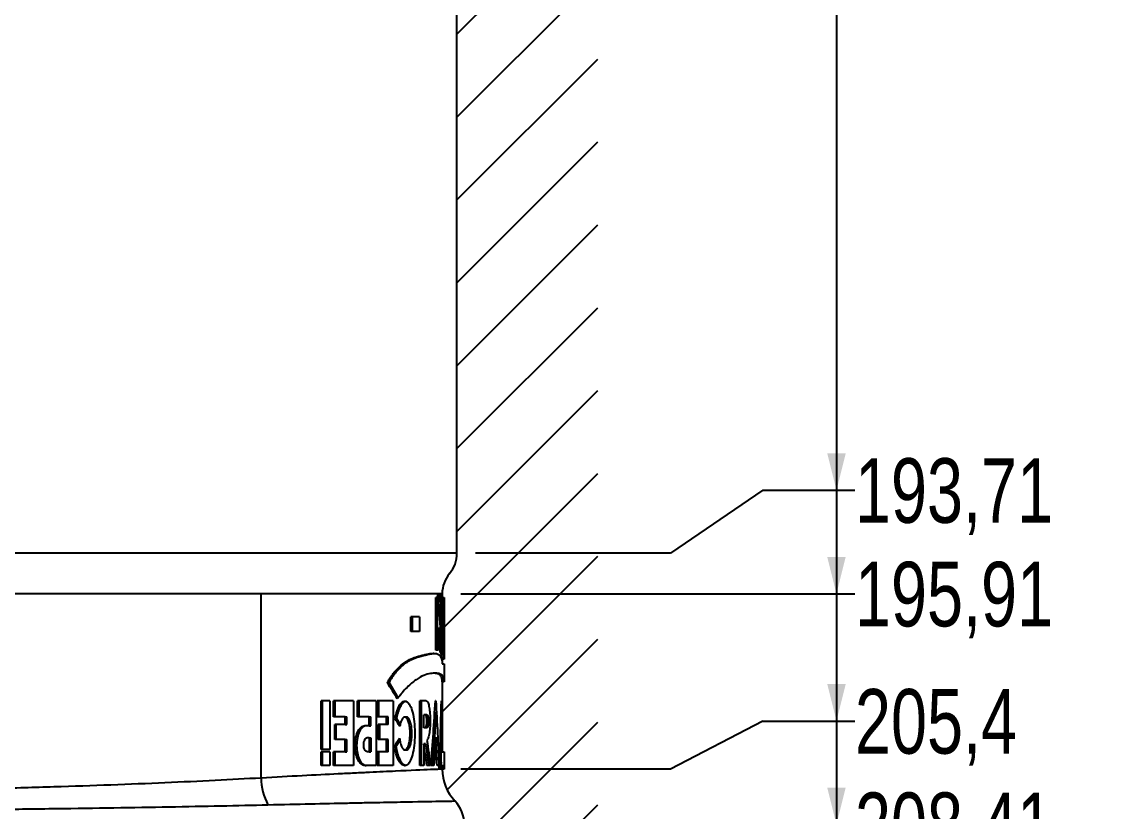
# Model space of a CAD drawing. Header units: millimetres. Extents: x 8 to 586, y 8 to 412.
# Drawn here: x 218.8 to 278.5, y 182.3 to 225.1 of the extents above; entities that cross this region are included whole.
import ezdxf

# ---------------------------------------------------------------- set-up
doc = ezdxf.new("R2010")
doc.units = ezdxf.units.MM
for name, color, linetype in [('DETAIL', 3, 'Continuous'), ('DIMENSIONS', 2, 'Continuous'), ('HATCH', 3, 'Continuous')]:
    doc.layers.add(name, color=color, linetype=linetype)
doc.layers.add('OUTLINE', color=7, linetype='Continuous', lineweight=25)
doc.styles.add('SLDTEXTSTYLE0', font='TXT', dxfattribs={"width": 0.75})
doc.dimstyles.new('SLDDIMSTYLE1', dxfattribs={"dimtxt": 3.5, "dimasz": 2, "dimexe": 0, "dimexo": 0.0625, "dimgap": 0.875, "dimtad": 0, "dimtih": 1, "dimtoh": 1, "dimrnd": 1e-09, "dimzin": 12, "dimdsep": 46, "dimtxsty": 'SLDTEXTSTYLE0', "dimsah": 1, "dimcen": 0.09, "dimadec": 0, "dimazin": 3, "dimtfac": 1, "dimtofl": 0, "dimtmove": 0, "dimatfit": 3, "dimfxl": 0, "dimfrac": 2, "dimtolj": 1, "dimtzin": 12, "dimarcsym": 0})

# ---------------------------------------------------------------- blocks, each defined once
blk = doc.blocks.new('_D_41')
at = {"layer": 'DIMENSIONS'}
for p, q in [((262.919, 389.978), (262.919, 199.684)), ((258.919, 199.684), (253.919, 196.272)), ((258.919, 199.684), (263.919, 199.684)), ((253.919, 196.272), (243.354, 196.272))]:
    blk.add_line(p, q, dxfattribs=at)
blk.add_solid([(262.919, 199.684), (263.419, 201.684), (262.419, 201.684)], dxfattribs=at)
at = {"layer": 'DIMENSIONS', "insert": (263.919, 201.418), "char_height": 3.5, "attachment_point": 1, "style": 'SLDTEXTSTYLE0'}
blk.add_mtext('193,71', dxfattribs=at)
blk = doc.blocks.new('_D_42')
at = {"layer": 'DIMENSIONS'}
for p, q in [((262.919, 199.684), (262.919, 194.072)), ((242.554, 194.072), (263.919, 194.072))]:
    blk.add_line(p, q, dxfattribs=at)
blk.add_solid([(262.919, 194.072), (263.419, 196.072), (262.419, 196.072)], dxfattribs=at)
at = {"layer": 'DIMENSIONS', "insert": (263.919, 195.806), "char_height": 3.5, "attachment_point": 1, "style": 'SLDTEXTSTYLE0'}
blk.add_mtext('195,91', dxfattribs=at)
blk = doc.blocks.new('_D_43')
at = {"layer": 'DIMENSIONS'}
for p, q in [((262.919, 194.072), (262.919, 187.178)), ((258.919, 187.178), (253.919, 184.572)), ((258.919, 187.178), (263.919, 187.178)), ((253.919, 184.572), (242.554, 184.572))]:
    blk.add_line(p, q, dxfattribs=at)
blk.add_solid([(262.919, 187.178), (263.419, 189.178), (262.419, 189.178)], dxfattribs=at)
at = {"layer": 'DIMENSIONS', "insert": (263.919, 188.912), "char_height": 3.5, "attachment_point": 1, "style": 'SLDTEXTSTYLE0'}
blk.add_mtext('205,4', dxfattribs=at)
blk = doc.blocks.new('_D_44')
at = {"layer": 'DIMENSIONS'}
for p, q in [((262.919, 187.178), (262.919, 181.572)), ((243.754, 181.572), (263.919, 181.572))]:
    blk.add_line(p, q, dxfattribs=at)
blk.add_solid([(262.919, 181.572), (263.419, 183.572), (262.419, 183.572)], dxfattribs=at)
at = {"layer": 'DIMENSIONS', "insert": (263.919, 183.306), "char_height": 3.5, "attachment_point": 1, "style": 'SLDTEXTSTYLE0'}
blk.add_mtext('208,41', dxfattribs=at)
blk = doc.blocks.new('_D_45')
at = {"layer": 'DIMENSIONS'}
for p, q in [((262.919, 181.572), (262.919, 163.572)), ((242.097, 163.572), (263.919, 163.572))]:
    blk.add_line(p, q, dxfattribs=at)
blk.add_solid([(262.919, 163.572), (263.419, 165.572), (262.419, 165.572)], dxfattribs=at)
at = {"layer": 'DIMENSIONS', "insert": (263.919, 165.306), "char_height": 3.5, "attachment_point": 1, "style": 'SLDTEXTSTYLE0'}
blk.add_mtext('226,41', dxfattribs=at)

msp = doc.modelspace()

# ---------------------------------------------------------------- hatches: boundary and pattern name
at = {"layer": 'HATCH'}
h = msp.add_hatch(dxfattribs=at)
h.set_pattern_fill('ANSI31', color=256, style=0)
edge = h.paths.add_edge_path(flags=0)
edge.add_line((242.35365, 289.38953), (242.35365, 196.27238))
edge.add_arc((240.64115, 196.27238), 1.7125, 320.033787, 360, ccw=False)
edge.add_arc((243.26615, 194.07238), 1.7125, 140.033787, 180)
edge.add_line((241.55365, 194.07238), (241.55365, 193.87238))
edge.add_line((241.55365, 193.87238), (241.65365, 193.87238))
edge.add_line((241.65365, 193.87238), (241.65365, 190.53112))
edge.add_line((241.65365, 190.53112), (241.55365, 190.53112))
edge.add_line((241.55365, 190.53112), (241.55365, 190.27105))
edge.add_line((241.55365, 190.27105), (241.65365, 190.27105))
edge.add_line((241.65365, 190.27105), (241.65365, 189.30434))
edge.add_line((241.65365, 189.30434), (241.55366, 189.30435))
edge.add_line((241.55366, 189.30435), (241.55365, 185.51506))
edge.add_line((241.55365, 185.51506), (241.65365, 185.51506))
edge.add_line((241.65365, 185.51506), (241.65365, 184.57849))
edge.add_line((241.65365, 184.57849), (241.55365, 184.57849))
edge.add_line((241.55365, 184.57849), (241.55365, 184.57238))
edge.add_arc((244.05365, 184.57238), 2.5, 180, 223.602819)
edge.add_arc((240.90365, 181.57238), 1.85, 0, 43.602819, ccw=False)
edge.add_line((242.75365, 181.57238), (242.75365, 176.07238))
edge.add_arc((194.75365, 176.07238), 48, 350.2674359, 360, ccw=False)
edge.add_line((242.06281, 167.958), (242.24622, 167.50194))
edge.add_arc((241.41122, 167.16613), 0.9, -43.5219777, 21.9081319, ccw=False)
edge.add_line((242.06382, 166.54636), (241.72531, 166.18992))
edge.add_arc((194.75365, 176.07238), 48, 344.9052129, 348.1187183, ccw=False)
edge.add_line((241.09748, 163.57238), (249.98532, 163.57238))
edge.add_line((249.98532, 163.57238), (249.98532, 389.97839))
edge.add_line((249.98532, 389.97839), (220.72865, 389.97839))
edge.add_arc((220.72865, 389.17839), 0.8, 90, 180)
edge.add_line((219.92865, 389.17839), (219.92865, 387.68388))
edge.add_line((219.92865, 387.68388), (222.07865, 362.18388))
edge.add_arc((251.97258, 364.70435), 30, 184.8194221, 199.0124906)
edge.add_arc((180.81037, 340.18388), 45.26828, 0, 19.0124906, ccw=False)
edge.add_arc((201.07865, 340.18388), 25, 349.6111422, 360, ccw=False)
edge.add_arc((261.07865, 329.18388), 36, 169.6111422, 180)
edge.add_spline(control_points=[(225.07865, 329.18388), (225.07865, 328.40552), (225.30699, 326.90872), (226.06304, 325.22288), (226.81847, 324.1726), (227.65431, 323.25662), (228.27506, 322.76178), (229.4553, 322.0022), (230.34803, 321.37204), (231.16341, 320.733), (231.38184, 320.55694)], knot_values=[0, 0, 0, 0, 0.037975, 0.07595, 0.10073333, 0.113925, 0.1519, 0.1519, 0.2084625, 0.2298468, 0.2298468, 0.2298468, 0.2298468], weights=[1, 1, 1, 1, 1, 1, 1, 1, 1, 1, 1], degree=3, periodic=0)
edge.add_line((231.38184, 320.55694), (231.56646, 320.6649))
edge.add_spline(control_points=[(231.56646, 320.6649), (231.9209, 320.37777), (232.26898, 320.08262), (232.61035, 319.78007)], knot_values=[0.00017341, 0.00017341, 0.00017341, 0.00017341, 0.00154169, 0.00154169, 0.00154169, 0.00154169], weights=[1, 1, 1, 1], degree=3, periodic=0)
edge.add_line((232.61035, 319.78007), (232.42862, 319.6738))
edge.add_spline(control_points=[(232.42862, 319.6738), (232.78681, 319.3577), (233.13139, 319.03896), (233.46378, 318.71724)], knot_values=[0.26534504, 0.26534504, 0.26534504, 0.26534504, 0.30317597, 0.30317597, 0.30317597, 0.30317597], weights=[1, 1, 1, 1], degree=3, periodic=0)
edge.add_line((233.46378, 318.71724), (233.643, 318.82204))
edge.add_spline(control_points=[(233.643, 318.82204), (236.14289, 316.39353), (238.25159, 313.49174), (239.79161, 310.36517)], knot_values=[0.00007158, 0.00007158, 0.00007158, 0.00007158, 0.01052736, 0.01052736, 0.01052736, 0.01052736], weights=[1, 1, 1, 1], degree=3, periodic=0)
edge.add_line((239.79161, 310.36517), (239.61852, 310.26396))
edge.add_spline(control_points=[(239.61852, 310.26396), (239.91277, 309.66587), (240.19017, 309.05256), (240.44832, 308.42661)], knot_values=[0.60521987, 0.60521987, 0.60521987, 0.60521987, 0.66272875, 0.66272875, 0.66272875, 0.66272875], weights=[1, 1, 1, 1], degree=3, periodic=0)
edge.add_line((240.44832, 308.42661), (240.62262, 308.52853))
edge.add_spline(control_points=[(240.62262, 308.52853), (240.8835, 307.89757), (241.1234, 307.25752), (241.34165, 306.61057)], knot_values=[0.01181358, 0.01181358, 0.01181358, 0.01181358, 0.01387009, 0.01387009, 0.01387009, 0.01387009], weights=[1, 1, 1, 1], degree=3, periodic=0)
edge.add_line((241.34165, 306.61057), (241.16533, 306.50747))
edge.add_spline(control_points=[(241.16533, 306.50747), (241.19368, 306.42304), (241.24413, 306.27062), (241.2934, 306.11773), (241.31509, 306.04959)], knot_values=[0.72043827, 0.72043827, 0.72043827, 0.72043827, 0.72793333, 0.73394423, 0.73394423, 0.73394423, 0.73394423], weights=[1, 1, 1, 1, 1], degree=3, periodic=0)
edge.add_line((241.31509, 306.04959), (241.49201, 306.15304))
edge.add_spline(control_points=[(241.49201, 306.15304), (241.60187, 305.8097), (241.70571, 305.46437), (241.80343, 305.11738)], knot_values=[0.00008492, 0.00008492, 0.00008492, 0.00008492, 0.00116529, 0.00116529, 0.00116529, 0.00116529], weights=[1, 1, 1, 1], degree=3, periodic=0)
edge.add_line((241.80343, 305.11738), (241.62499, 305.01304))
edge.add_spline(control_points=[(241.62499, 305.01304), (241.67627, 304.82977), (241.74473, 304.57601), (241.80987, 304.32149), (241.82759, 304.25121)], knot_values=[0.76424046, 0.76424046, 0.76424046, 0.76424046, 0.78022222, 0.78631122, 0.78631122, 0.78631122, 0.78631122], weights=[1, 1, 1, 1, 1], degree=3, periodic=0)
edge.add_line((241.82759, 304.25121), (242.00729, 304.3563))
edge.add_spline(control_points=[(242.00729, 304.3563), (242.07422, 304.09298), (242.13763, 303.82874), (242.19753, 303.56374)], knot_values=[0.00195312, 0.00195312, 0.00195312, 0.00195312, 0.00276813, 0.00276813, 0.00276813, 0.00276813], weights=[1, 1, 1, 1], degree=3, periodic=0)
edge.add_line((242.19753, 303.56374), (242.01636, 303.4578))
edge.add_spline(control_points=[(242.01636, 303.4578), (242.12615, 302.96733), (242.22361, 302.47514), (242.38324, 301.55057), (242.51338, 300.68571), (242.61628, 299.72334), (242.68606, 298.85776), (242.73728, 297.99192), (242.75365, 297.22282), (242.75365, 296.78953)], knot_values=[0.80916932, 0.80916932, 0.80916932, 0.80916932, 0.85146667, 0.85146667, 0.8886, 0.92573333, 0.93406667, 0.96286667, 1, 1, 1, 1], weights=[1, 1, 1, 1, 1, 1, 1, 1, 1, 1], degree=3, periodic=0)
edge.add_line((242.75365, 296.78953), (242.75365, 291.88973))
edge.add_arc((237.75365, 291.88973), 5, 342.5409116, 360, ccw=False)
edge.add_line((242.52331, 290.3896), (242.49186, 290.2896))
edge.add_arc((245.35365, 289.38953), 3, 162.5409116, 180)

# ---------------------------------------------------------------- linework, layer by layer
at = {"layer": 'DETAIL'}
for p, q in [((231.73738, 194.07237), (207.07865, 194.07237)), ((231.73738, 184.09083), (231.73738, 194.07237)), ((241.55365, 194.07237), (231.73738, 194.07237))]:
    msp.add_line(p, q, dxfattribs=at)
msp.add_arc((234.96741, 184.14951), 3.23057, 181.0407097, 207.7872252, dxfattribs=at)
for points, knots in [([(242.35365, 196.27238), (242.35365, 196.27238), (242.12627, 196.27238), (241.22544, 196.27238), (240.55202, 196.27238), (238.78498, 196.27238), (237.69141, 196.27238), (235.12607, 196.27238), (233.65437, 196.27238), (230.38931, 196.27238), (228.59604, 196.27238), (224.75674, 196.27238), (222.71081, 196.27238), (218.44481, 196.27238), (216.22484, 196.27238), (211.69608, 196.27238), (209.38739, 196.27238), (207.07865, 196.27238)], [0, 0, 0, 0, 0.125, 0.125, 0.25, 0.25, 0.375, 0.375, 0.5, 0.5, 0.625, 0.625, 0.75, 0.75, 0.875, 0.875, 1, 1, 1, 1]), ([(241.55365, 184.57238), (241.55365, 184.57238), (241.50072, 184.57013), (241.28685, 184.56096), (241.12456, 184.55399), (240.4829, 184.52615), (239.85053, 184.49848), (238.60033, 184.44141), (238.13298, 184.41976), (237.35361, 184.38278), (237.08135, 184.36973), (236.5158, 184.34227), (236.22199, 184.32784), (234.69841, 184.25197), (233.30645, 184.17969), (231.73738, 184.09084)], [0, 0, 0, 0, 0.125, 0.125, 0.25, 0.25, 0.5, 0.5, 0.625, 0.625, 0.6875, 0.6875, 0.75, 0.75, 1, 1, 1, 1]), ([(231.73738, 184.09084), (230.15282, 184.00077), (228.41599, 183.91316), (225.5825, 183.78921), (224.60373, 183.74937), (222.59883, 183.67434), (221.57025, 183.63904), (219.46067, 183.57392), (218.3774, 183.54408), (216.18133, 183.49173), (215.06361, 183.4691), (212.80788, 183.43236), (211.6703, 183.41824), (209.37563, 183.39925), (208.22662, 183.39447), (207.07865, 183.39447)], [0, 0, 0, 0, 0.25, 0.25, 0.375, 0.375, 0.5, 0.5, 0.625, 0.625, 0.75, 0.75, 0.875, 0.875, 1, 1, 1, 1]), ([(232.10938, 182.64345), (233.72721, 182.68142), (235.16294, 182.7122), (236.73556, 182.74448), (237.03888, 182.75062), (237.62288, 182.76229), (237.90412, 182.76784), (238.70901, 182.78355), (239.19165, 182.79274), (240.48291, 182.81694), (241.13633, 182.82866), (241.7997, 182.84046), (241.96754, 182.84341), (242.18861, 182.84729), (242.24331, 182.84824), (242.24331, 182.84824)], [0, 0, 0, 0, 0.25, 0.25, 0.3125, 0.3125, 0.375, 0.375, 0.5, 0.5, 0.75, 0.75, 0.875, 0.875, 1, 1, 1, 1]), ([(207.07865, 182.34729), (209.39391, 182.34729), (211.6943, 182.35545), (214.55082, 182.37498), (215.12273, 182.37936), (216.2544, 182.38893), (216.81453, 182.39411), (218.4781, 182.41076), (220.65143, 182.43588), (222.73651, 182.46579), (224.77679, 182.49766), (225.778, 182.51466), (227.71127, 182.54987), (228.6459, 182.56812), (230.43645, 182.60533), (231.29258, 182.62428), (232.10938, 182.64345)], [0, 0, 0, 0, 0.25, 0.25, 0.3125, 0.3125, 0.375, 0.375, 0.5, 0.625, 0.625, 0.75, 0.75, 0.875, 0.875, 1, 1, 1, 1])]:
    msp.add_open_spline(points, degree=3, knots=knots, dxfattribs=at)
at = {"layer": 'OUTLINE'}
for p, q in [((242.35365, 196.27238), (242.35365, 289.38953)), ((241.55365, 194.07237), (241.55365, 193.87238)), ((241.28923, 193.87238), (241.20547, 193.87238)), ((241.20547, 191.0138), (241.20547, 193.87238)), ((241.3045, 191.0138), (241.3045, 193.72263)), ((241.44533, 194.03685), (241.32318, 194.03685)), ((241.32318, 193.65936), (241.32318, 194.03685)), ((241.44533, 193.65936), (241.32318, 193.65936)), ((241.42254, 193.65936), (241.42254, 194.03685)), ((241.44533, 194.03685), (241.44533, 193.65936)), ((241.50461, 193.87238), (241.45607, 193.87238)), ((241.45607, 192.0375), (241.45607, 193.87238)), ((241.50461, 193.87238), (241.50461, 190.80429)), ((241.55365, 193.87238), (241.51547, 193.87238)), ((241.51547, 193.02276), (241.51547, 193.87238)), ((241.55365, 193.87238), (241.65365, 193.87238)), ((241.61536, 193.02276), (241.61536, 193.87238)), ((241.65365, 193.87238), (241.65365, 190.53113)), ((241.55018, 193.02276), (241.51547, 193.02276)), ((241.55018, 192.51714), (241.55018, 193.02276)), ((241.55018, 193.02276), (241.65017, 193.02276)), ((241.65017, 192.51714), (241.65017, 193.02276)), ((240.32279, 192.82811), (239.84768, 192.82811)), ((239.84768, 192.03856), (239.84768, 192.82811)), ((239.94292, 192.03856), (239.94292, 192.82811)), ((240.32279, 192.82811), (240.32279, 192.03856)), ((241.55018, 192.51714), (241.52349, 192.51714)), ((241.52349, 191.78624), (241.52349, 192.51714)), ((241.55018, 192.51714), (241.65017, 192.51714)), ((241.6234, 191.78624), (241.6234, 192.51714)), ((240.32279, 192.03856), (239.84768, 192.03856)), ((241.33072, 192.2122), (241.33072, 191.0138)), ((241.33072, 192.2122), (241.4301, 192.2122)), ((241.50461, 191.36942), (241.4301, 192.2122)), ((241.45607, 192.0375), (241.50461, 192.0375)), ((241.55018, 191.78624), (241.52349, 191.78624)), ((241.55018, 191.23974), (241.55018, 191.78624)), ((241.55018, 191.78624), (241.65017, 191.78624)), ((241.65017, 191.23974), (241.65017, 191.78624)), ((241.51547, 190.78828), (241.51547, 191.36248)), ((241.55018, 191.23974), (241.65017, 191.23974)), ((241.61536, 190.78828), (241.61536, 191.23974)), ((241.33072, 191.0138), (241.20547, 191.0138)), ((241.44533, 190.91224), (241.50461, 190.91224)), ((241.51547, 190.78828), (241.61536, 190.78828)), ((241.55365, 190.53113), (241.55365, 190.27104)), ((241.65365, 190.53113), (241.55365, 190.53113)), ((241.55365, 190.27104), (241.65365, 190.27104)), ((241.65365, 190.27104), (241.65365, 189.30434)), ((241.21082, 189.76671), (241.11205, 189.76671)), ((241.55365, 189.30436), (241.55365, 185.51505)), ((241.65366, 189.30436), (241.55366, 189.30436)), ((238.57878, 189.26235), (238.67049, 189.26235)), ((239.16863, 188.44401), (238.67049, 189.26235)), ((235.46856, 188.27238), (234.98879, 188.27238)), ((234.98879, 185.63045), (234.98879, 188.27238)), ((235.0705, 185.63045), (235.0705, 188.27238)), ((235.46856, 188.27238), (235.46856, 185.63045)), ((236.75549, 188.27238), (235.66968, 188.27238)), ((235.66968, 187.40288), (235.66968, 188.27238)), ((235.75328, 187.40288), (235.75328, 188.27238)), ((236.75549, 188.27238), (236.75549, 184.77238)), ((237.97253, 188.27238), (236.96046, 188.27238)), ((236.96046, 187.40288), (236.96046, 188.27238)), ((237.04766, 187.40288), (237.04766, 188.27238)), ((237.97253, 188.27238), (237.97253, 184.77238)), ((238.898, 188.27238), (238.02953, 188.27238)), ((238.02953, 187.40288), (238.02953, 188.27238)), ((238.11971, 187.40288), (238.11971, 188.27238)), ((238.898, 188.27238), (238.898, 184.77238)), ((240.68438, 188.27238), (240.34112, 188.27238)), ((240.34112, 184.77238), (240.34112, 188.27238)), ((240.43774, 184.77238), (240.43774, 188.27238)), ((241.20773, 188.27238), (241.18149, 188.27238)), ((241.52802, 188.27238), (241.51113, 188.27238)), ((240.55185, 186.81743), (240.55185, 187.51538)), ((240.62844, 187.51538), (240.55185, 187.51538)), ((240.72586, 187.51538), (240.62844, 187.51538)), ((241.0513, 184.77238), (241.24075, 187.66587)), ((236.30096, 187.40288), (235.66968, 187.40288)), ((236.30096, 186.98654), (235.72658, 186.98654)), ((235.72658, 186.18337), (235.72658, 186.98654)), ((235.81034, 186.18337), (235.81034, 186.98654)), ((236.30096, 186.98654), (236.30096, 187.40288)), ((236.30096, 187.40288), (236.38632, 187.40288)), ((236.30096, 186.98654), (236.38632, 186.98654)), ((236.38632, 186.98654), (236.38632, 187.40288)), ((237.59751, 187.40288), (236.96046, 187.40288)), ((237.59751, 186.92585), (237.35067, 186.92585)), ((237.59751, 186.92585), (237.59751, 187.40288)), ((237.59751, 187.40288), (237.68648, 187.40288)), ((237.59751, 186.92585), (237.68648, 186.92585)), ((237.68648, 186.92585), (237.68648, 187.40288)), ((238.53348, 187.40288), (238.02953, 187.40288)), ((238.53348, 186.98654), (238.08891, 186.98654)), ((238.08891, 186.18337), (238.08891, 186.98654)), ((238.17926, 186.18337), (238.17926, 186.98654)), ((238.53348, 186.98654), (238.53348, 187.40288)), ((238.62506, 187.40288), (238.53348, 187.40288)), ((238.62506, 186.98654), (238.53348, 186.98654)), ((238.62506, 186.98654), (238.62506, 187.40288)), ((238.9875, 187.32689), (239.08035, 187.32689)), ((239.27967, 186.99797), (239.08035, 187.32689)), ((239.62501, 187.3934), (239.53065, 187.3934)), ((240.64643, 186.81743), (240.55185, 186.81743)), ((240.7439, 186.81743), (240.64643, 186.81743)), ((241.52294, 186.77605), (241.54183, 186.77605)), ((236.30096, 186.18337), (235.72658, 186.18337)), ((236.30096, 185.51505), (236.30096, 186.18337)), ((236.30096, 186.18337), (236.38632, 186.18337)), ((236.38632, 185.51505), (236.38632, 186.18337)), ((237.59751, 186.27664), (237.47778, 186.27664)), ((237.59751, 186.27664), (237.59751, 185.51505)), ((237.59751, 186.27664), (237.68648, 186.27664)), ((237.68648, 186.27664), (237.68648, 185.51505)), ((238.53348, 186.18337), (238.08891, 186.18337)), ((238.53348, 185.51505), (238.53348, 186.18337)), ((238.62506, 186.18337), (238.53348, 186.18337)), ((238.62506, 185.51505), (238.62506, 186.18337)), ((238.96326, 185.8229), (239.05604, 185.8229)), ((239.05604, 185.8229), (239.25724, 186.129)), ((240.55185, 185.93774), (240.55185, 184.77238)), ((240.64906, 185.93774), (240.55185, 185.93774)), ((241.19668, 186.26348), (241.29568, 186.26348)), ((235.46856, 185.63045), (234.98879, 185.63045)), ((235.46856, 185.51505), (234.98879, 185.51505)), ((234.98879, 184.77238), (234.98879, 185.51505)), ((235.0705, 184.77238), (235.0705, 185.51505)), ((235.46856, 185.51505), (235.46856, 184.77238)), ((236.30096, 185.51505), (235.66968, 185.51505)), ((235.66968, 184.77238), (235.66968, 185.51505)), ((235.75328, 184.77238), (235.75328, 185.51505)), ((236.30096, 185.51505), (236.38632, 185.51505)), ((237.59751, 185.51505), (237.47778, 185.51505)), ((237.59751, 185.51505), (237.68648, 185.51505)), ((238.53348, 185.51505), (238.02953, 185.51505)), ((238.02953, 184.77238), (238.02953, 185.51505)), ((238.11971, 184.77238), (238.11971, 185.51505)), ((238.62506, 185.51505), (238.53348, 185.51505)), ((239.53031, 185.61967), (239.62468, 185.61967)), ((241.42888, 185.51505), (241.3992, 185.51505)), ((241.3992, 184.95693), (241.3992, 185.51505)), ((241.42888, 185.51505), (241.48003, 185.51505)), ((241.54197, 185.51505), (241.49485, 185.51505)), ((241.49877, 184.95693), (241.49877, 185.51505)), ((241.55347, 185.51505), (241.55365, 185.51505)), ((241.55365, 185.51505), (241.65365, 185.51505)), ((241.65365, 185.51505), (241.65365, 184.5785)), ((235.46856, 184.77238), (234.98879, 184.77238)), ((236.75549, 184.77238), (235.66968, 184.77238)), ((237.97253, 184.77238), (237.35067, 184.77238)), ((238.898, 184.77238), (238.02953, 184.77238)), ((240.55185, 184.77238), (240.34112, 184.77238)), ((240.91877, 184.77238), (240.72411, 184.77238)), ((241.10717, 184.77238), (240.95298, 184.77238)), ((241.38301, 184.77238), (241.2802, 184.77238)), ((241.46813, 184.5785), (241.39112, 184.5785)), ((241.40697, 184.95693), (241.3992, 184.95693)), ((241.40697, 184.95693), (241.50657, 184.95693)), ((241.54895, 184.77238), (241.47407, 184.77238)), ((241.49881, 184.77238), (241.50657, 184.95693)), ((241.54895, 184.77238), (241.64894, 184.77238)), ((241.55365, 184.5785), (241.55026, 184.5785)), ((241.55365, 184.5785), (241.55365, 184.57238)), ((241.65365, 184.5785), (241.55365, 184.5785))]:
    msp.add_line(p, q, dxfattribs=at)
for centre, radius, start, end in [((240.64377, 196.27142), 1.70989, 320.001963, 0.0320109), ((243.26347, 194.07335), 1.70982, 140.0010227, 180.0326085), ((244.05365, 184.57238), 2.5, 180, 223.602819), ((240.90365, 181.57238), 1.85, 0, 43.602819)]:
    msp.add_arc(centre, radius, start, end, dxfattribs=at)
for points in [[(241.28922, 193.87238), (241.35838, 193.26075), (241.41401, 192.64913), (241.45607, 192.0375)], [(241.44533, 190.91223), (241.41394, 191.34555), (241.37573, 191.77887), (241.33072, 192.21219)], [(239.11632, 188.37682), (238.94574, 188.67199), (238.76651, 188.96717), (238.57878, 189.26235)], [(240.95298, 184.77238), (241.03815, 185.93905), (241.11434, 187.10571), (241.18149, 188.27238)], [(241.20773, 188.27238), (241.27632, 187.10571), (241.33477, 185.93905), (241.38301, 184.77238)], [(241.42888, 185.51506), (241.46349, 186.43417), (241.49092, 187.35327), (241.51113, 188.27238)], [(241.52802, 188.27238), (241.54369, 187.35327), (241.55218, 186.43417), (241.55347, 185.51506)], [(239.25613, 186.88236), (239.16898, 187.03053), (239.07943, 187.17871), (238.9875, 187.32689)], [(241.49485, 185.51506), (241.50572, 185.93539), (241.51508, 186.35571), (241.52294, 186.77604)], [(241.52294, 186.77604), (241.53079, 186.35571), (241.53713, 185.93539), (241.54197, 185.51506)], [(238.96326, 185.8229), (239.05819, 185.96388), (239.1506, 186.10485), (239.24048, 186.24583)], [(240.72411, 184.77238), (240.66936, 185.16083), (240.61194, 185.54928), (240.55185, 185.93773)], [(240.64906, 185.93773), (240.70932, 185.54928), (240.7669, 185.16083), (240.8218, 184.77238)], [(240.72411, 186.13747), (240.79328, 185.68244), (240.85818, 185.22741), (240.91878, 184.77238)], [(241.19668, 186.26347), (241.1685, 185.76644), (241.13867, 185.26941), (241.10717, 184.77238)], [(241.2802, 184.77238), (241.25421, 185.26941), (241.22636, 185.76644), (241.19668, 186.26347)], [(241.29568, 186.26347), (241.32545, 185.76644), (241.35337, 185.26941), (241.37944, 184.77238)], [(241.39112, 184.57849), (241.39654, 184.70464), (241.40182, 184.83078), (241.40697, 184.95693)], [(241.47407, 184.77238), (241.47212, 184.70775), (241.47014, 184.64312), (241.46813, 184.57849)], [(241.55026, 184.57849), (241.54986, 184.64312), (241.54942, 184.70775), (241.54895, 184.77238)], [(241.64894, 184.77238), (241.64941, 184.70775), (241.64985, 184.64312), (241.65025, 184.57849)]]:
    msp.add_open_spline(points, degree=3, dxfattribs=at)
for points, knots in [([(241.51547, 191.36248), (241.52034, 191.34723), (241.5287, 191.32104), (241.538, 191.28588), (241.54535, 191.25972), (241.54851, 191.24665), (241.55018, 191.23973)], [0, 0, 0, 0, 0.2913634, 0.50000609, 0.73533491, 1, 1, 1, 1]), ([(238.57878, 189.26235), (238.61917, 189.3275), (238.68493, 189.43359), (238.79296, 189.60205), (238.95225, 189.82751), (239.19058, 190.0871), (239.48837, 190.33821), (239.80737, 190.52575), (240.08172, 190.63379), (240.32405, 190.70379), (240.59484, 190.77219), (240.88576, 190.83752), (241.14582, 190.85709), (241.32702, 190.81594), (241.44775, 190.71412), (241.5138, 190.56697), (241.54054, 190.44251), (241.55171, 190.35011), (241.55293, 190.30046), (241.55365, 190.27105)], [0, 0, 0, 0, 0.02415822, 0.03933239, 0.06500264, 0.118834, 0.17837428, 0.24349379, 0.3194698, 0.36527796, 0.42292213, 0.53647421, 0.63576853, 0.72607481, 0.81050461, 0.88832224, 0.94018738, 0.96456699, 1, 1, 1, 1]), ([(238.67049, 189.26235), (238.68993, 189.29351), (238.72544, 189.35041), (238.77327, 189.4269), (238.81784, 189.49744), (238.86251, 189.56601), (238.90959, 189.63569), (238.95515, 189.70001), (239.00572, 189.76723), (239.06324, 189.83885), (239.12897, 189.91502), (239.19739, 189.98903), (239.31051, 190.1036), (239.46567, 190.24199), (239.66015, 190.38248), (239.84716, 190.49078), (240.02627, 190.57407), (240.17121, 190.62816), (240.28763, 190.66535), (240.37615, 190.69085), (240.46298, 190.71406), (240.54824, 190.73578), (240.6319, 190.75643), (240.71039, 190.77515), (240.80373, 190.79639), (240.90836, 190.81802), (241.01855, 190.83555), (241.09738, 190.8453), (241.13663, 190.84593), (241.14655, 190.84609)], [0, 0, 0, 0, 0.01937428, 0.03537992, 0.04801659, 0.06420205, 0.08016884, 0.09507973, 0.10952746, 0.13014833, 0.15165096, 0.17405486, 0.19737705, 0.26321067, 0.32872096, 0.39623003, 0.46129643, 0.52673776, 0.56431409, 0.60203657, 0.63723125, 0.67630319, 0.71586577, 0.75329719, 0.78952367, 0.85592037, 0.91927086, 0.97958422, 1, 1, 1, 1]), ([(241.50461, 190.80429), (241.49558, 190.82616), (241.47869, 190.86709), (241.45593, 190.89789), (241.44533, 190.91223)], [0, 0, 0, 0, 0.53432564, 1, 1, 1, 1]), ([(241.55365, 190.53112), (241.55355, 190.5399), (241.55333, 190.55887), (241.55093, 190.60235), (241.54462, 190.66272), (241.53273, 190.7296), (241.52082, 190.77008), (241.51547, 190.78828)], [0, 0, 0, 0, 0.11553733, 0.24979306, 0.49987092, 0.77507912, 1, 1, 1, 1]), ([(241.61536, 190.78828), (241.62143, 190.76974), (241.62769, 190.74715), (241.63627, 190.70719), (241.63899, 190.69286), (241.64208, 190.67369), (241.64268, 190.66979), (241.64341, 190.66484), (241.64355, 190.66384), (241.64377, 190.66235), (241.64384, 190.66185), (241.64398, 190.66084), (241.64404, 190.66044), (241.64459, 190.65652), (241.645, 190.6535), (241.64691, 190.63893), (241.64801, 190.62903), (241.65046, 190.60454), (241.65106, 190.5952), (241.65124, 190.59278), (241.65124, 190.59271), (241.65125, 190.59262), (241.65125, 190.59259), (241.65125, 190.59254), (241.65127, 190.59231), (241.65135, 190.59113), (241.65142, 190.5902), (241.65161, 190.58741), (241.65173, 190.58558), (241.65208, 190.58016), (241.65228, 190.57666), (241.65282, 190.5665), (241.65308, 190.56017), (241.65345, 190.54838), (241.65356, 190.54293), (241.65363, 190.53667), (241.65364, 190.53545), (241.65365, 190.53319), (241.65365, 190.53224), (241.65365, 190.53112)], [0.157998402, 0.157998402, 0.157998402, 0.157998402, 0.407998402, 0.407998402, 0.532998402, 0.532998402, 0.564248402, 0.564248402, 0.572060902, 0.572060902, 0.575967152, 0.575967152, 0.579873402, 0.579873402, 0.595498402, 0.595498402, 0.657998402, 0.657998402, 0.782998402, 0.782998402, 0.786904652, 0.786904652, 0.788857777, 0.788857777, 0.790810902, 0.790810902, 0.798623402, 0.798623402, 0.814248402, 0.814248402, 0.845498402, 0.845498402, 0.907998402, 0.907998402, 0.970498402, 0.970498402, 0.986123402, 0.986123402, 1, 1, 1, 1]), ([(241.55365, 189.30435), (241.5536, 189.3121), (241.55288, 189.4157), (241.52184, 189.58243), (241.40031, 189.72104), (241.20059, 189.77445), (240.92354, 189.7633), (240.57024, 189.668), (240.14424, 189.44043), (239.73654, 189.1), (239.43044, 188.77406), (239.25271, 188.55303), (239.16179, 188.43555), (239.11632, 188.37682)], [0, 0, 0, 0, 0.00999967, 0.13375809, 0.25751737, 0.38128265, 0.50504947, 0.6288008, 0.75253518, 0.87622602, 0.93810546, 0.96905207, 1, 1, 1, 1]), ([(241.65365, 189.30434), (241.6536, 189.31206), (241.65325, 189.36367), (241.64535, 189.44985), (241.6195, 189.54903), (241.57859, 189.62724), (241.52214, 189.68712), (241.4603, 189.72357), (241.40044, 189.74477), (241.34765, 189.75697), (241.28853, 189.76409), (241.24256, 189.76713), (241.21478, 189.76647), (241.21043, 189.76637)], [0, 0, 0, 0, 0.02380482, 0.15911335, 0.28970627, 0.41909203, 0.55201777, 0.68406278, 0.75770761, 0.832601, 0.90875253, 0.98570646, 1, 1, 1, 1]), ([(238.9875, 187.32689), (239.01002, 187.40558), (239.05471, 187.56176), (239.12503, 187.78306), (239.20288, 187.97765), (239.32205, 188.17493), (239.48965, 188.28622), (239.68403, 188.22599), (239.8534, 187.97517), (239.98029, 187.55655), (240.05749, 187.02172), (240.07816, 186.42729), (240.04235, 185.84241), (239.9517, 185.33182), (239.81197, 184.95496), (239.63501, 184.7506), (239.43696, 184.74696), (239.24044, 184.93917), (239.09777, 185.24615), (239.02172, 185.52146), (238.98714, 185.69218), (238.97122, 185.77931), (238.96326, 185.8229)], [0, 0, 0, 0, 0.03176311, 0.06304237, 0.0937071, 0.1243363, 0.18700584, 0.25010446, 0.31245376, 0.37487575, 0.43744043, 0.49997581, 0.56246723, 0.62500535, 0.6875291, 0.75003648, 0.81244584, 0.87516672, 0.93792171, 0.96901322, 0.98449687, 1, 1, 1, 1]), ([(239.08035, 187.32689), (239.0896, 187.35897), (239.10641, 187.41725), (239.12916, 187.49537), (239.15092, 187.56872), (239.17305, 187.64036), (239.19682, 187.71359), (239.22893, 187.80664), (239.27082, 187.91451), (239.3262, 188.02866), (239.38569, 188.11922), (239.44892, 188.18709), (239.51072, 188.23216), (239.55115, 188.24385), (239.56961, 188.24919)], [0, 0, 0, 0, 0.07065008, 0.12834301, 0.17309015, 0.23451718, 0.29134439, 0.34362423, 0.45785583, 0.56675523, 0.67815149, 0.79011281, 0.90412597, 1, 1, 1, 1]), ([(240.68438, 188.27238), (240.6917, 188.27143), (240.70625, 188.26956), (240.72749, 188.25524), (240.74804, 188.23244), (240.7744, 188.18989), (240.80516, 188.11544), (240.83716, 187.99382), (240.8637, 187.8454), (240.89058, 187.61802), (240.9079, 187.29138), (240.90142, 186.95394), (240.88267, 186.70613), (240.86185, 186.53692), (240.83501, 186.38969), (240.80249, 186.2716), (240.76549, 186.18199), (240.73792, 186.15233), (240.72411, 186.13747)], [0, 0, 0, 0, 0.03161272, 0.06284595, 0.09396716, 0.12524668, 0.18779199, 0.25036832, 0.31291362, 0.37549002, 0.50006385, 0.62463769, 0.68717539, 0.74975968, 0.81230497, 0.87488135, 0.9373415, 1, 1, 1, 1]), ([(240.62844, 187.51539), (240.64819, 187.51468), (240.6666, 187.48341), (240.69498, 187.36798), (240.70388, 187.28818), (240.70816, 187.11606), (240.70339, 187.02899), (240.68163, 186.88721), (240.66545, 186.83796), (240.64643, 186.81743)], [0, 0, 0, 0, 0.25, 0.25, 0.5, 0.5, 0.75, 0.75, 1, 1, 1, 1]), ([(240.72586, 187.51539), (240.72913, 187.5148), (240.73562, 187.51363), (240.74513, 187.50549), (240.76031, 187.48436), (240.77959, 187.43154), (240.79706, 187.32823), (240.80537, 187.20304), (240.80343, 187.07244), (240.79158, 186.95353), (240.77442, 186.87769), (240.75779, 186.83568), (240.74854, 186.82354), (240.7439, 186.81743)], [0, 0, 0, 0, 0.04236246, 0.08415769, 0.12597729, 0.25056277, 0.37543308, 0.50014857, 0.62482637, 0.74964242, 0.87413663, 0.93671989, 1, 1, 1, 1]), ([(237.35067, 184.77238), (237.33393, 184.77343), (237.30067, 184.77552), (237.25107, 184.79154), (237.20236, 184.81708), (237.13897, 184.86467), (237.06349, 184.94774), (236.98377, 185.08294), (236.91747, 185.24688), (236.85202, 185.49606), (236.81669, 185.84911), (236.85201, 186.20212), (236.91747, 186.45132), (236.98374, 186.61521), (237.06349, 186.7506), (237.15393, 186.8496), (237.25099, 186.91409), (237.31742, 186.92192), (237.35067, 186.92584)], [0, 0, 0, 0, 0.03162745, 0.06284883, 0.09396425, 0.12527687, 0.18783035, 0.25041312, 0.3129666, 0.37554944, 0.50007144, 0.62459344, 0.68714693, 0.74972975, 0.81228321, 0.87486601, 0.93736321, 1, 1, 1, 1]), ([(237.43895, 186.92584), (237.37158, 186.92573), (237.30614, 186.89841), (237.17949, 186.78935), (237.12269, 186.71142), (237.02385, 186.50953), (236.98538, 186.39305), (236.93127, 186.12927), (236.91761, 185.99172), (236.91768, 185.70651), (236.93129, 185.5688), (236.98535, 185.30533), (237.02384, 185.18868), (237.12269, 184.98681), (237.17936, 184.90896), (237.30626, 184.79972), (237.37097, 184.77277), (237.43895, 184.77238)], [0, 0, 0, 0, 0.125, 0.125, 0.25, 0.25, 0.375, 0.375, 0.5, 0.5, 0.625, 0.625, 0.75, 0.75, 0.875, 0.875, 1, 1, 1, 1]), ([(239.24048, 186.24583), (239.24341, 186.22131), (239.24923, 186.17248), (239.26067, 186.10242), (239.27401, 186.03539), (239.2944, 185.95091), (239.32433, 185.85498), (239.38015, 185.72863), (239.4617, 185.62581), (239.56522, 185.60784), (239.66218, 185.6966), (239.74168, 185.88175), (239.79554, 186.14122), (239.81855, 186.44415), (239.80859, 186.75449), (239.76657, 187.0353), (239.69649, 187.25322), (239.60536, 187.3823), (239.5031, 187.40745), (239.41837, 187.33871), (239.35751, 187.23603), (239.31683, 187.13632), (239.28164, 187.0187), (239.26465, 186.92786), (239.25613, 186.88236)], [0, 0, 0, 0, 0.0158397, 0.03153463, 0.04720204, 0.06295981, 0.09429251, 0.12559955, 0.18800522, 0.25042379, 0.31284737, 0.37527542, 0.437705, 0.50013465, 0.56256144, 0.62498212, 0.68739349, 0.749793, 0.81217852, 0.87454687, 0.90583642, 0.93715313, 0.96852495, 1, 1, 1, 1]), ([(239.62458, 185.62265), (239.63588, 185.62262), (239.6642, 185.62255), (239.70807, 185.6524), (239.75449, 185.70826), (239.79664, 185.78858), (239.83324, 185.89062), (239.86359, 186.0108), (239.88666, 186.14612), (239.90221, 186.29205), (239.90953, 186.4445), (239.90882, 186.59884), (239.89971, 186.7503), (239.88279, 186.89467), (239.8581, 187.02708), (239.82658, 187.14429), (239.7887, 187.24181), (239.74571, 187.31823), (239.69851, 187.36825), (239.65767, 187.39315), (239.63279, 187.39082), (239.62494, 187.39008)], [0, 0, 0, 0, 0.03667208, 0.09190928, 0.14714964, 0.20235072, 0.25754525, 0.31269877, 0.36784039, 0.42292692, 0.47806042, 0.53312412, 0.58826408, 0.64336938, 0.69851851, 0.75367658, 0.80887367, 0.86408227, 0.91932634, 0.97456571, 1, 1, 1, 1]), ([(237.47778, 185.51506), (237.43072, 185.51583), (237.38575, 185.55524), (237.31872, 185.69795), (237.29978, 185.79521), (237.29965, 185.99649), (237.31873, 186.09374), (237.38574, 186.23649), (237.43087, 186.27615), (237.47778, 186.27664)], [0, 0, 0, 0, 0.25, 0.25, 0.5, 0.5, 0.75, 0.75, 1, 1, 1, 1]), ([(239.57814, 184.76876), (239.56266, 184.77126), (239.51421, 184.7791), (239.43256, 184.84402), (239.33696, 184.96132), (239.2479, 185.12372), (239.18632, 185.28132), (239.1475, 185.40577), (239.12597, 185.4839), (239.10657, 185.56414), (239.08944, 185.64526), (239.07282, 185.73143), (239.06196, 185.79061), (239.05604, 185.8229)], [0, 0, 0, 0, 0.07297389, 0.22846076, 0.3835209, 0.53984809, 0.69404199, 0.74568859, 0.79674686, 0.84740523, 0.89634517, 0.94344102, 1, 1, 1, 1])]:
    msp.add_open_spline(points, degree=3, knots=knots, dxfattribs=at)

# ---------------------------------------------------------------- dimensions: what is measured, and where the dimension line sits
at = {"layer": 'DIMENSIONS'}
for feature_location, offset, picture, middle in [((241.09748, 163.57238), (22.82176, 0), '_D_45', (271.03105, 163.57238)), ((241.55365, 194.07238), (22.36559, 0), '_D_42', (271.03105, 194.07238)), ((241.55365, 184.57238), (22.36559, 2.6057), '_D_43', (269.73799, 187.17808)), ((242.35365, 196.27238), (21.56559, 3.41181), '_D_41', (271.03105, 199.68419)), ((242.75365, 181.57238), (21.16559, 0), '_D_44', (271.03105, 181.57238))]:
    dim = msp.add_ordinate_dim(feature_location=feature_location, offset=offset, dtype=0, origin=(249.98532, 389.97839), dimstyle='SLDDIMSTYLE1', dxfattribs=at)
    dim.commit()
    dim.dimension.update_dxf_attribs({"geometry": picture, "text_midpoint": middle})

doc.saveas('drawing.dxf')
